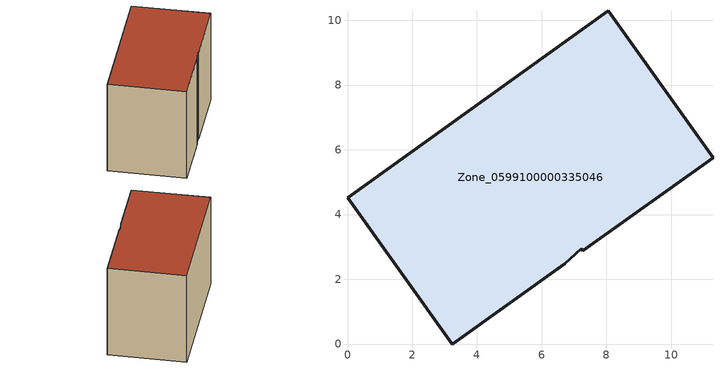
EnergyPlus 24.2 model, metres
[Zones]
Zone_0599100000335046
 floor ground (C_G): 6.71,2.48 3.23,0 0,4.52 8.05,10.29 11.29,5.76 7.26,2.88 7.22,2.94 z0
 wall outside (C_F): 7.22,2.94 7.26,2.88 11.29,5.76 8.05,10.29 0,4.52 3.23,0 6.71,2.48 7.22,2.94 z0:7.16
 roof outside (C_R): 3.23,0 6.71,2.48 7.22,2.94 7.26,2.88 11.29,5.76 8.05,10.29 0,4.52 z7.16
[BUILDING]
Pand.0599100000335046: North Axis=0; Terrain=City; Loads Convergence Tolerance Value=0.04; Temperature Convergence Tolerance Value=0.4; Solar Distribution=FullExterior; Maximum Number of Warmup Days=25; Minimum Number of Warmup Days=1
[Site:Location]
Rotterdam.The.Hague.AP_ZH_NLD Design_Conditions: Latitude=51.96; Longitude=4.45; Time Zone=1; Elevation=-4.5
[SITE:GROUNDTEMPERATURE:BUILDINGSURFACE]
18, 18, 18, 18, 18, 18, 18, 18, 18, 18, 18, 18
[MATERIAL] Thermal Absorptance=0.9; Solar Absorptance=0.7; Visible Absorptance=0.7
Name | Roughness | Thickness | Conductivity | Density | Specific Heat
G.TC.1975-1991 | MediumSmooth | 0.15 | 0.288461 | 540 | 1210
F.TC.1975-1991 | Rough | 0.3 | 0.230769 | 1920 | 840
R.TC.1975-1991 | MediumRough | 0.2 | 0.153846 | 1500 | 1000
[CONSTRUCTION]
C_G: G.TC.1975-1991
C_F: F.TC.1975-1991
C_R: R.TC.1975-1991
[ZONE]
Zone_0599100000335046: Type=1; Multiplier=1; Ceiling Height=Autocalculate; Volume=Autocalculate; Floor Area=autocalculate; Part of Total Floor Area=Yes
[ZONEINFILTRATION:DESIGNFLOWRATE]
Infil_Zone_0599100000335046: Zone or ZoneList or Space or SpaceList=Zone_0599100000335046; Schedule=AlwaysOn; Design Flow Rate Calculation Method=Flow/Area; Flow Rate per Floor Area=0.003; Constant Term Coefficient=1; Temperature Term Coefficient=0; Velocity Term Coefficient=0; Velocity Squared Term Coefficient=0
[HVACTEMPLATE:ZONE:IDEALLOADSAIRSYSTEM]
Zone_0599100000335046: Maximum Heating Supply Air Temperature=50; Minimum Cooling Supply Air Temperature=13; Maximum Heating Supply Air Humidity Ratio=0.0156; Minimum Cooling Supply Air Humidity Ratio=0.0077; Heating Limit=NoLimit; Cooling Limit=NoLimit; Dehumidification Control Type=ConstantSensibleHeatRatio; Cooling Sensible Heat Ratio=0.7; Dehumidification Setpoint=60; Humidification Control Type=None; Humidification Setpoint=30; Outdoor Air Method=None; Outdoor Air Flow Rate per Person=0.00944; Outdoor Air Flow Rate per Zone Floor Area=0; Outdoor Air Flow Rate per Zone=0; Demand Controlled Ventilation Type=None; Outdoor Air Economizer Type=NoEconomizer; Heat Recovery Type=None; Sensible Heat Recovery Effectiveness=0.7; Latent Heat Recovery Effectiveness=0.65
[ZONECONTROL:THERMOSTAT]
ThermostatControl_Zone_0599100000335046: Zone or ZoneList=Zone_0599100000335046; Control Type Schedule=DualSetpointControlType; Control 1=Thermostat_Zone_0599100000335046; Temperature Difference Between Cutout And Setpoint=0
[THERMOSTATSETPOINT:DUALSETPOINT]
Thermostat_Zone_0599100000335046: Heating Setpoint Temperature Schedule=HeatingSetpoint_Zone_0599100000335046; Cooling Setpoint Temperature Schedule=CoolingSetpoint_Zone_0599100000335046
[SCHEDULE:COMPACT]
HeatingSetpoint_Zone_0599100000335046: Through: 12/31, For: AllDays, Until: 24:00, 21
CoolingSetpoint_Zone_0599100000335046: Through: 12/31, For: AllDays, Until: 24:00, 24
DualSetpointControlType: Through: 12/31, For: AllDays, Until: 24:00, 4
AlwaysOn: Through: 12/31, For: AllDays, Until: 24:00, 1
